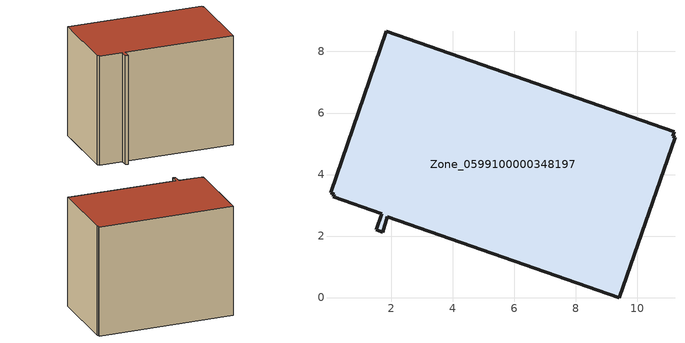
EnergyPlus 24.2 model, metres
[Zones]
Zone_0599100000348197
 floor ground (C_G): 0.12,3.28 0.15,3.36 0.03,3.4 1.84,8.65 11.2,5.4 11.15,5.24 11.22,5.22 9.41,0 1.88,2.62 1.72,2.13 1.52,2.2 1.7,2.72 z0
 wall outside (C_F): 1.52,2.2 1.72,2.13 1.88,2.62 9.41,0 11.22,5.22 11.15,5.24 11.2,5.4 1.84,8.65 0.03,3.4 0.15,3.36 0.12,3.28 1.7,2.72 1.52,2.2 z0:8.11
 roof outside (C_R): 0.15,3.36 0.12,3.28 1.7,2.72 1.52,2.2 1.72,2.13 1.88,2.62 9.41,0 11.22,5.22 11.15,5.24 11.2,5.4 1.84,8.65 0.03,3.4 z8.11
[BUILDING]
Pand.0599100000348197: North Axis=0; Terrain=City; Loads Convergence Tolerance Value=0.04; Temperature Convergence Tolerance Value=0.4; Solar Distribution=FullExterior; Maximum Number of Warmup Days=25; Minimum Number of Warmup Days=1
[Site:Location]
Rotterdam.The.Hague.AP_ZH_NLD Design_Conditions: Latitude=51.96; Longitude=4.45; Time Zone=1; Elevation=-4.5
[SITE:GROUNDTEMPERATURE:BUILDINGSURFACE]
18, 18, 18, 18, 18, 18, 18, 18, 18, 18, 18, 18
[MATERIAL] Thermal Absorptance=0.9; Solar Absorptance=0.7; Visible Absorptance=0.7
Name | Roughness | Thickness | Conductivity | Density | Specific Heat
G.TC.1992-2005 | MediumSmooth | 0.15 | 0.06 | 540 | 1210
F.TC.1992-2005 | Rough | 0.3 | 0.12 | 1920 | 840
R.TC.1992-2005 | MediumRough | 0.2 | 0.08 | 1500 | 1000
[CONSTRUCTION]
C_G: G.TC.1992-2005
C_F: F.TC.1992-2005
C_R: R.TC.1992-2005
[ZONE]
Zone_0599100000348197: Type=1; Multiplier=1; Ceiling Height=Autocalculate; Volume=Autocalculate; Floor Area=autocalculate; Part of Total Floor Area=Yes
[ZONEINFILTRATION:DESIGNFLOWRATE]
Infil_Zone_0599100000348197: Zone or ZoneList or Space or SpaceList=Zone_0599100000348197; Schedule=AlwaysOn; Design Flow Rate Calculation Method=Flow/Area; Flow Rate per Floor Area=0.0015; Constant Term Coefficient=1; Temperature Term Coefficient=0; Velocity Term Coefficient=0; Velocity Squared Term Coefficient=0
[HVACTEMPLATE:ZONE:IDEALLOADSAIRSYSTEM]
Zone_0599100000348197: Maximum Heating Supply Air Temperature=50; Minimum Cooling Supply Air Temperature=13; Maximum Heating Supply Air Humidity Ratio=0.0156; Minimum Cooling Supply Air Humidity Ratio=0.0077; Heating Limit=NoLimit; Cooling Limit=NoLimit; Dehumidification Control Type=ConstantSensibleHeatRatio; Cooling Sensible Heat Ratio=0.7; Dehumidification Setpoint=60; Humidification Control Type=None; Humidification Setpoint=30; Outdoor Air Method=None; Outdoor Air Flow Rate per Person=0.00944; Outdoor Air Flow Rate per Zone Floor Area=0; Outdoor Air Flow Rate per Zone=0; Demand Controlled Ventilation Type=None; Outdoor Air Economizer Type=NoEconomizer; Heat Recovery Type=None; Sensible Heat Recovery Effectiveness=0.7; Latent Heat Recovery Effectiveness=0.65
[ZONECONTROL:THERMOSTAT]
ThermostatControl_Zone_0599100000348197: Zone or ZoneList=Zone_0599100000348197; Control Type Schedule=DualSetpointControlType; Control 1=Thermostat_Zone_0599100000348197; Temperature Difference Between Cutout And Setpoint=0
[THERMOSTATSETPOINT:DUALSETPOINT]
Thermostat_Zone_0599100000348197: Heating Setpoint Temperature Schedule=HeatingSetpoint_Zone_0599100000348197; Cooling Setpoint Temperature Schedule=CoolingSetpoint_Zone_0599100000348197
[SCHEDULE:COMPACT]
HeatingSetpoint_Zone_0599100000348197: Through: 12/31, For: AllDays, Until: 24:00, 21
CoolingSetpoint_Zone_0599100000348197: Through: 12/31, For: AllDays, Until: 24:00, 24
DualSetpointControlType: Through: 12/31, For: AllDays, Until: 24:00, 4
AlwaysOn: Through: 12/31, For: AllDays, Until: 24:00, 1
